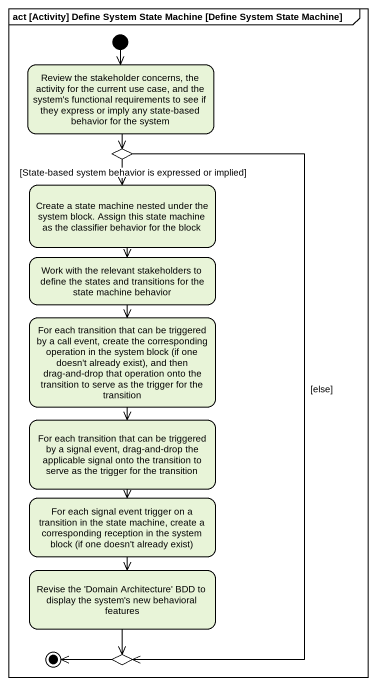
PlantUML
@startuml
mainframe act [Activity] Define System State Machine [Define System State Machine]
hide empty description
state "Review the stakeholder concerns, the activity for the current use case, and the system's functional requirements to see if they express or imply any state-based behavior for the system" as Review_the_stakeholder
state choice1 <<choice>>
state "Create a state machine nested under the system block. Assign this state machine as the classifier behavior for the block" as Create_a_state_machine
state "Work with the relevant stakeholders to define the states and transitions for the state machine behavior" as Work_with_the_relevant
state "For each transition that can be triggered by a call event, create the corresponding operation in the system block (if one doesn't already exist), and then drag-and-drop that operation onto the transition to serve as the trigger for the transition" as For_each_transition_that
state "For each transition that can be triggered by a signal event, drag-and-drop the applicable signal onto the transition to serve as the trigger for the transition" as For_each_transition_that_2
state "For each signal event trigger on a transition in the state machine, create a corresponding reception in the system block (if one doesn't already exist)" as For_each_signal_event
state "Revise the 'Domain Architecture' BDD to display the system's new behavioral features" as Revise_the_Domain
state choice2 <<choice>>
[*] --> Review_the_stakeholder
Review_the_stakeholder --> choice1
choice1 --> Create_a_state_machine : [State-based system behavior is expressed or implied]
choice1 --> choice2 : [else]
Create_a_state_machine --> Work_with_the_relevant
Work_with_the_relevant --> For_each_transition_that
For_each_transition_that --> For_each_transition_that_2
For_each_transition_that_2 --> For_each_signal_event
For_each_signal_event --> Revise_the_Domain
Revise_the_Domain --> choice2
choice2 -left-> [*]
@enduml
